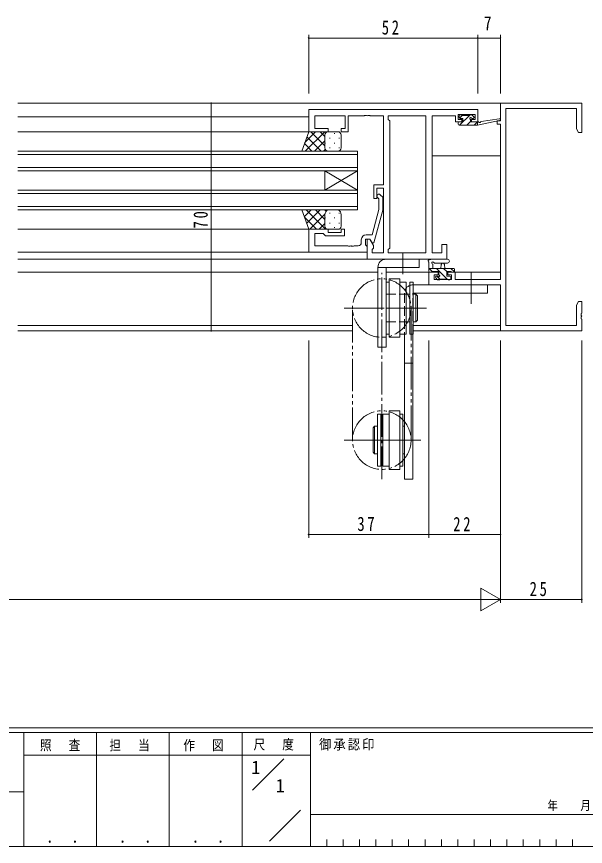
# Model space of a CAD drawing. Units: millimetres on the paper. Extents: x -397 to 397, y -282 to 282.
# Drawn here: x 119.1 to 294.1, y -282.1 to -27 of the extents above; entities that cross this region are included whole.
import ezdxf
from ezdxf.enums import TextEntityAlignment as Align

# ---------------------------------------------------------------- set-up
doc = ezdxf.new("R2010")
doc.units = ezdxf.units.MM
for name, pattern in [('USER2', [13, 10, -1, 1, -1]), ('USER3', [15, 10, -1, 1, -1, 1, -1]), ('USER4', [4, 3, -1]), ('USER5', [1.01, 0.01, -1])]:
    doc.linetypes.add(name, pattern=pattern)
for name, color, linetype, lineweight in [('0-1_YKK_ZWAK', 7, 'Continuous', 18), ('0-3_YKK_11', 7, 'Continuous', 18), ('0-4_YKK_12', 2, 'Continuous', 18), ('0-5_YKK_13', 4, 'Continuous', 18), ('0-6_YKK_D', 6, 'Continuous', 18)]:
    doc.layers.add(name, color=color, linetype=linetype, lineweight=lineweight)
doc.layers.add('0-2_USER1', color=7, linetype='Continuous')
doc.styles.add('ＭＳ ゴシック', font='')
doc.styles.get('ＭＳ ゴシック').set_extended_font_data('MS Gothic')

msp = doc.modelspace()

# ---------------------------------------------------------------- linework, layer by layer
at = {"layer": '0-1_YKK_ZWAK'}
for p, q in [((376.092, -245.7), (-393.908, -245.7)), ((338.292, -247.1), (-393.908, -247.1)), ((121.292, -247.1), (121.292, -282.1)), ((143.692, -247.1), (143.692, -282.1)), ((166.092, -247.1), (166.092, -282.1)), ((188.492, -247.1), (188.492, -282.1)), ((209.492, -247.1), (209.492, -282.1)), ((189.476, -254.099), (121.292, -254.099)), ((189.476, -254.099), (209.492, -254.099)), ((191.662, -264.836), (201.355, -255.143)), ((-7.508, -265.299), (121.292, -265.299)), ((196.964, -280.445), (206.488, -270.921)), ((209.492, -272.3), (310.291, -272.3)), ((214.532, -280), (214.532, -282.1)), ((219.572, -280), (219.572, -282.1)), ((224.612, -280), (224.612, -282.1)), ((229.652, -280), (229.652, -282.1)), ((234.692, -280), (234.692, -282.1)), ((239.732, -280), (239.732, -282.1)), ((244.772, -280), (244.772, -282.1)), ((249.812, -280), (249.812, -282.1)), ((254.852, -280), (254.852, -282.1)), ((259.892, -280), (259.892, -282.1)), ((264.932, -280), (264.932, -282.1)), ((269.972, -280), (269.972, -282.1)), ((275.012, -280), (275.012, -282.1)), ((280.052, -280), (280.052, -282.1)), ((285.092, -280), (285.092, -282.1)), ((290.132, -280), (290.132, -282.1)), ((-393.908, -282.1), (338.292, -282.1))]:
    msp.add_line(p, q, dxfattribs=at)
at = {"layer": '0-3_YKK_11'}
for p, q in [((208.97, -55.605), (208.97, -62.405)), ((260.97, -55.605), (208.97, -55.605)), ((260.97, -59.405), (260.97, -55.605)), ((267.97, -53.605), (267.97, -59.105)), ((292.97, -53.605), (267.97, -53.605)), ((269.6, -55.235), (291.34, -55.235)), ((269.6, -121.975), (269.6, -55.235)), ((291.34, -55.235), (291.34, -61.514)), ((292.97, -62.605), (292.97, -53.605)), ((210.9, -57.535), (220.17, -57.535)), ((210.9, -61.405), (210.9, -57.535)), ((220.17, -57.535), (220.17, -61.405)), ((221.17, -57.535), (226.011, -57.535)), ((221.17, -62.405), (221.17, -57.535)), ((226.011, -57.535), (226.195, -57.415)), ((226.195, -57.415), (226.745, -57.415)), ((226.745, -57.415), (226.928, -57.535)), ((226.928, -57.535), (227.011, -57.535)), ((227.011, -57.535), (227.195, -57.415)), ((227.195, -57.415), (227.745, -57.415)), ((227.745, -57.415), (227.928, -57.535)), ((227.928, -57.535), (231.97, -57.535)), ((231.97, -57.535), (231.97, -78.705)), ((233.47, -57.535), (233.47, -58.605)), ((245.04, -57.535), (233.47, -57.535)), ((233.47, -58.605), (233.9, -59.035)), ((245.04, -99.675), (245.04, -57.535)), ((245.04, -99.675), (245.04, -57.535)), ((246.97, -57.535), (254.17, -57.535)), ((246.97, -99.675), (246.97, -57.535)), ((254.17, -57.535), (254.17, -58.335)), ((254.17, -58.335), (254.17, -59.405)), ((254.97, -57.105), (260.17, -57.105)), ((254.97, -58.605), (254.97, -57.105)), ((256.07, -58.605), (254.97, -58.605)), ((256.255, -57.331), (255.363, -58.223)), ((258.626, -57.205), (255.426, -60.405)), ((256.07, -59.405), (256.07, -58.605)), ((259.07, -58.605), (259.07, -59.405)), ((260.17, -58.605), (259.07, -58.605)), ((260.17, -57.105), (260.17, -58.605)), ((233.9, -59.035), (233.9, -98.175)), ((254.17, -59.405), (256.07, -59.405)), ((258.77, -59.307), (257.671, -60.405)), ((259.07, -59.405), (260.97, -59.405)), ((260.916, -59.405), (259.916, -60.405)), ((266.97, -59.105), (266.97, -60.105)), ((267.97, -59.105), (266.97, -59.105)), ((266.97, -60.105), (267.97, -60.105)), ((267.97, -60.105), (267.97, -107.875)), ((207.804, -65.67), (211.068, -62.405)), ((207.897, -68.405), (213.897, -62.405)), ((208.97, -62.405), (214.97, -62.405)), ((213.97, -66.727), (209.648, -62.405)), ((214.97, -61.405), (210.9, -61.405)), ((213.97, -63.898), (212.477, -62.405)), ((214.97, -62.405), (214.97, -61.405)), ((218.97, -61.405), (218.97, -62.405)), ((220.17, -61.405), (218.97, -61.405)), ((218.97, -62.405), (221.17, -62.405)), ((291.34, -61.514), (291.97, -62.605)), ((291.97, -62.605), (292.97, -62.605)), ((209.992, -68.405), (207.66, -66.073)), ((212.82, -68.405), (208.404, -63.989)), ((210.725, -68.405), (213.97, -65.161)), ((207.163, -68.405), (206.915, -68.158)), ((213.553, -68.405), (214.086, -67.873)), ((228.97, -78.705), (228.97, -82.905)), ((231.97, -78.705), (228.97, -78.705)), ((229.97, -79.705), (231.97, -79.705)), ((229.97, -82.905), (229.97, -79.705)), ((231.97, -79.705), (231.97, -99.675)), ((228.97, -82.905), (229.97, -82.905)), ((230.57, -83.054), (230.145, -82.63)), ((230.57, -86.344), (230.57, -83.054)), ((230.994, -81.781), (231.77, -82.557)), ((231.77, -82.557), (231.77, -86.502)), ((206.837, -86.435), (206.867, -86.405)), ((207.582, -88.519), (209.696, -86.405)), ((214.193, -92.405), (208.193, -86.405)), ((208.326, -90.603), (212.524, -86.405)), ((213.97, -89.354), (211.021, -86.405)), ((214.316, -86.872), (213.849, -86.405)), ((228.49, -94.105), (230.57, -86.344)), ((231.77, -86.502), (229.062, -96.605)), ((211.364, -92.405), (207.639, -88.681)), ((209.352, -92.405), (213.969, -87.789)), ((214.06, -88.955), (214.06, -88.755)), ((215.475, -87.54), (215.475, -87.34)), ((216.89, -88.955), (216.89, -88.755)), ((218.305, -87.54), (218.305, -87.34)), ((212.181, -92.405), (213.97, -90.617)), ((214.06, -91.82), (214.06, -91.785)), ((215.475, -90.57), (215.475, -90.37)), ((216.89, -91.985), (216.89, -91.785)), ((218.305, -90.57), (218.305, -90.37)), ((208.97, -92.405), (214.97, -92.405)), ((208.97, -99.405), (208.97, -92.405)), ((210.9, -93.705), (210.9, -97.475)), ((213.47, -93.705), (210.9, -93.705)), ((213.67, -93.905), (213.47, -93.705)), ((214.17, -94.405), (213.67, -93.905)), ((214.97, -92.405), (214.97, -93.405)), ((214.97, -93.405), (218.97, -93.405)), ((218.97, -92.405), (219.97, -92.405)), ((218.97, -93.405), (218.97, -92.405)), ((219.97, -92.405), (219.97, -94.405)), ((226.67, -94.105), (228.49, -94.105)), ((219.97, -94.405), (214.17, -94.405)), ((225.17, -96.475), (225.17, -95.605)), ((226.47, -95.405), (226.47, -97.205)), ((227.77, -95.405), (226.47, -95.405)), ((226.97, -95.405), (226.97, -101.605)), ((227.77, -95.405), (226.97, -95.405)), ((228.462, -96.605), (227.77, -95.405)), ((228.9, -97.363), (227.77, -95.405)), ((229.062, -96.605), (228.462, -96.605)), ((226.97, -99.405), (208.97, -99.405)), ((210.9, -97.475), (221.011, -97.475)), ((221.011, -97.475), (221.195, -97.595)), ((221.195, -97.595), (221.745, -97.595)), ((221.745, -97.595), (221.928, -97.475)), ((221.928, -97.475), (222.011, -97.475)), ((222.011, -97.475), (222.195, -97.595)), ((222.195, -97.595), (222.745, -97.595)), ((222.745, -97.595), (222.928, -97.475)), ((222.928, -97.475), (224.17, -97.475)), ((226.47, -97.205), (226.67, -97.405)), ((226.67, -97.405), (226.97, -97.705)), ((226.97, -97.705), (226.97, -99.405)), ((228.47, -98.605), (228.9, -98.175)), ((228.47, -99.675), (228.47, -98.605)), ((228.9, -98.175), (228.9, -97.363)), ((233.9, -98.175), (233.47, -98.605)), ((233.47, -98.605), (233.47, -99.675)), ((249.97, -97.105), (249.97, -99.675)), ((251.47, -97.105), (249.97, -97.105)), ((251.47, -101.605), (251.47, -97.105)), ((226.97, -101.605), (251.47, -101.605)), ((231.97, -99.675), (228.47, -99.675)), ((233.47, -99.675), (245.04, -99.675)), ((249.97, -99.675), (246.97, -99.675)), ((247.063, -105.456), (246.013, -104.405)), ((251.558, -107.705), (248.258, -104.405)), ((251.503, -105.405), (250.503, -104.405)), ((253.817, -105.475), (252.748, -104.405)), ((245.97, -105.605), (245.97, -109.505)), ((248.77, -105.605), (245.97, -105.605)), ((247.6, -106.405), (248.77, -106.405)), ((247.6, -107.875), (247.6, -106.405)), ((249.48, -107.872), (248.413, -106.805)), ((248.77, -106.405), (248.77, -105.605)), ((251.77, -105.605), (251.77, -106.405)), ((254.07, -105.605), (251.77, -105.605)), ((251.77, -106.405), (252.87, -106.405)), ((252.87, -106.405), (252.87, -107.875)), ((254.07, -107.875), (254.07, -105.605)), ((245.97, -109.505), (267.97, -109.505)), ((252.87, -107.875), (247.6, -107.875)), ((267.97, -107.875), (254.07, -107.875)), ((267.97, -109.505), (267.97, -123.605)), ((291.97, -114.605), (291.34, -115.697)), ((292.97, -114.605), (291.97, -114.605)), ((292.97, -118.147), (292.97, -114.605)), ((291.34, -115.697), (291.34, -121.975)), ((292.85, -118.33), (292.97, -118.147)), ((292.85, -118.88), (292.85, -118.33)), ((292.97, -119.064), (292.85, -118.88)), ((292.85, -119.33), (292.97, -119.147)), ((292.85, -119.88), (292.85, -119.33)), ((292.97, -120.064), (292.85, -119.88)), ((292.97, -119.147), (292.97, -119.064)), ((291.34, -121.975), (269.6, -121.975)), ((292.97, -123.605), (292.97, -120.064)), ((267.97, -123.605), (292.97, -123.605))]:
    msp.add_line(p, q, dxfattribs=at)
for centre, radius, start, end in [((230.57, -82.205), 0.6, 44.99999, 225.00001), ((226.67, -95.605), 1.5, 90.00001, 179.99999), ((224.17, -96.475), 1, 270.00001, 359.99999)]:
    msp.add_arc(centre, radius, start, end, dxfattribs=at)
at = {"layer": '0-4_YKK_12'}
for p, q in [((119.47, -53.605), (268.27, -53.605)), ((119.47, -57.806), (208.97, -57.806)), ((209.47, -62.405), (119.47, -62.406)), ((223.97, -68.405), (119.47, -68.405)), ((223.97, -74.405), (223.97, -68.405)), ((119.47, -69.405), (223.97, -69.405)), ((267.97, -69.805), (246.97, -69.805)), ((223.97, -73.405), (119.47, -73.405)), ((119.47, -74.405), (223.97, -74.405)), ((223.97, -80.405), (213.97, -74.405)), ((223.97, -74.405), (213.97, -80.405)), ((213.97, -74.405), (213.97, -80.405)), ((223.97, -74.405), (223.97, -80.405)), ((223.97, -80.405), (119.47, -80.405)), ((119.47, -81.405), (223.97, -81.405)), ((223.97, -86.405), (223.97, -80.405)), ((223.97, -85.405), (119.47, -85.405)), ((119.47, -86.405), (223.97, -86.405)), ((119.47, -92.405), (209.47, -92.405)), ((119.47, -99.405), (209.27, -99.405)), ((119.47, -99.405), (209.27, -99.405)), ((119.47, -101.606), (227.27, -101.605)), ((119.47, -105.605), (230.27, -105.605)), ((232.77, -105.605), (249.07, -105.605)), ((267.97, -105.605), (251.47, -105.605)), ((119.47, -121.975), (222.47, -121.975)), ((241.072, -121.975), (267.97, -121.975)), ((119.47, -123.605), (222.47, -123.605)), ((241.072, -123.605), (268.27, -123.605))]:
    msp.add_line(p, q, dxfattribs=at)
at = {"layer": '0-5_YKK_13'}
for p, q in [((255.27, -58.005), (255.27, -57.505)), ((255.57, -57.205), (256.07, -57.205)), ((256.37, -58.305), (255.57, -58.305)), ((256.27, -57.405), (258.27, -57.405)), ((256.37, -59.405), (256.37, -58.305)), ((258.47, -57.205), (259.07, -57.205)), ((259.57, -58.305), (259.231, -58.305)), ((259.282, -57.293), (259.782, -57.793)), ((262.082, -59.232), (267.623, -58.409)), ((254.97, -60.105), (254.97, -59.705)), ((255.27, -59.405), (256.37, -59.405)), ((255.27, -60.405), (260.968, -60.405)), ((258.77, -58.766), (258.77, -59.405)), ((258.77, -59.405), (260.968, -59.405)), ((260.968, -60.405), (267.729, -58.999)), ((260.968, -59.405), (261.055, -59.391)), ((260.968, -60.405), (260.968, -59.405)), ((206.827, -68.405), (208.97, -62.405)), ((208.97, -62.405), (214.97, -62.405)), ((213.97, -63.405), (213.97, -67.405)), ((217.97, -62.405), (214.97, -62.405)), ((216.89, -62.825), (216.89, -63.025)), ((218.97, -67.405), (218.97, -63.405)), ((214.06, -65.855), (214.06, -66.055)), ((215.475, -64.24), (215.475, -64.44)), ((216.89, -65.855), (216.89, -66.055)), ((218.305, -64.24), (218.305, -64.44)), ((214.97, -68.405), (206.827, -68.405)), ((214.97, -68.405), (217.97, -68.405)), ((215.475, -67.27), (215.475, -67.47)), ((218.305, -67.27), (218.305, -67.47)), ((206.827, -86.405), (208.97, -92.405)), ((214.97, -86.405), (206.827, -86.405)), ((214.97, -86.405), (217.97, -86.405)), ((213.97, -91.405), (213.97, -87.905)), ((218.97, -87.905), (218.97, -91.405)), ((208.97, -92.405), (214.97, -92.405)), ((217.97, -92.405), (214.97, -92.405)), ((232.77, -101.605), (242.97, -101.605)), ((242.97, -101.605), (242.97, -104.105)), ((251.698, -101.605), (246.535, -101.605)), ((230.27, -104.105), (242.97, -104.105)), ((230.27, -128.605), (230.27, -104.105)), ((232.77, -104.105), (232.77, -128.605)), ((245.97, -105.305), (245.97, -102.625)), ((245.97, -104.405), (253.57, -104.405)), ((247.17, -103.225), (247.17, -104.405)), ((251.698, -102.805), (247.736, -102.808)), ((249.67, -104.405), (249.772, -103.261)), ((250.87, -104.405), (250.768, -103.261)), ((246.87, -105.605), (246.27, -105.605)), ((249.07, -105.405), (247.07, -105.405)), ((248.27, -106.805), (248.609, -106.805)), ((249.07, -106.344), (249.07, -105.405)), ((251.47, -105.405), (251.47, -106.805)), ((252.77, -105.405), (251.47, -105.405)), ((251.47, -106.805), (252.37, -106.805)), ((252.67, -107.105), (252.67, -107.605)), ((253.57, -105.605), (252.97, -105.605)), ((253.87, -104.705), (253.87, -105.305)), ((232.772, -108.606), (233.772, -108.606)), ((233.772, -107.606), (236.972, -107.606)), ((233.772, -125.606), (233.772, -107.606)), ((236.972, -107.606), (236.972, -125.606)), ((236.972, -108.606), (238.972, -108.606)), ((238.972, -108.606), (238.972, -124.606)), ((240.072, -124.606), (240.072, -108.606)), ((240.072, -108.606), (241.072, -108.606)), ((241.072, -108.606), (241.072, -124.606)), ((263.97, -109.505), (241.072, -109.505)), ((248.557, -107.818), (248.057, -107.318)), ((249.37, -107.905), (248.77, -107.905)), ((251.67, -107.705), (249.57, -107.705)), ((252.37, -107.905), (251.87, -107.905)), ((263.97, -112.005), (263.97, -109.505)), ((263.97, -112.005), (241.072, -112.005)), ((238.972, -112.356), (240.072, -112.356)), ((241.072, -112.356), (241.972, -112.356)), ((241.972, -112.356), (242.472, -112.856)), ((241.972, -112.356), (241.972, -120.856)), ((242.472, -112.856), (242.472, -120.356)), ((240.072, -120.856), (238.972, -120.856)), ((241.972, -120.856), (241.072, -120.856)), ((242.472, -120.356), (241.972, -120.856)), ((233.772, -124.606), (232.772, -124.606)), ((238.972, -124.606), (236.972, -124.606)), ((238.47, -124.606), (238.47, -169.205)), ((241.072, -124.606), (240.072, -124.606)), ((240.97, -124.606), (240.97, -169.205)), ((236.972, -125.606), (233.772, -125.606)), ((232.77, -128.605), (230.27, -128.605)), ((240.97, -133.574), (238.47, -133.574)), ((230.17, -149.205), (231.17, -149.205)), ((230.17, -165.205), (230.17, -149.205)), ((231.17, -149.205), (231.17, -165.205)), ((231.772, -149.205), (233.772, -149.205)), ((231.772, -165.205), (231.772, -149.205)), ((233.772, -166.205), (233.772, -148.205)), ((233.772, -148.205), (236.972, -148.205)), ((236.972, -148.205), (236.972, -166.205)), ((236.972, -149.205), (237.972, -149.205)), ((237.972, -165.205), (237.972, -149.205)), ((228.77, -153.455), (229.27, -152.955)), ((229.27, -152.955), (230.17, -152.955)), ((229.27, -161.455), (229.27, -152.955)), ((231.17, -152.955), (231.772, -152.955)), ((238.47, -152.955), (237.972, -152.955)), ((228.77, -160.955), (228.77, -153.455)), ((226.674, -157.205), (243.508, -157.205)), ((229.27, -161.455), (228.77, -160.955)), ((230.17, -161.455), (229.27, -161.455)), ((231.772, -161.455), (231.17, -161.455)), ((238.47, -161.455), (237.972, -161.455)), ((231.17, -165.205), (230.17, -165.205)), ((233.772, -165.205), (231.772, -165.205)), ((237.972, -165.205), (236.972, -165.205)), ((236.972, -166.205), (233.772, -166.205)), ((238.47, -169.205), (240.97, -169.205))]:
    msp.add_line(p, q, dxfattribs=at)
at = {"layer": '0-5_YKK_13', "linetype": 'USER2'}
for p, q in [((237.97, -106.191), (237.97, -99.737)), ((231.47, -169.173), (231.47, -105.771)), ((258.97, -105.783), (258.97, -115.312)), ((219.935, -116.606), (244.686, -116.606)), ((245.181, -116.605), (227.077, -116.605)), ((219.935, -157.205), (243.186, -157.205))]:
    msp.add_line(p, q, dxfattribs=at)
at = {"layer": '0-5_YKK_13', "linetype": 'USER4'}
for p, q in [((238.47, -112.005), (238.47, -124.606)), ((240.97, -124.606), (240.97, -112.005)), ((232.772, -112.356), (238.972, -112.356)), ((232.772, -120.856), (238.972, -120.856))]:
    msp.add_line(p, q, dxfattribs=at)
at = {"layer": '0-5_YKK_13', "linetype": 'USER5'}
msp.add_line((240.97, -112.005), (241.072, -112.005), dxfattribs=at)
at = {"layer": '0-5_YKK_13', "linetype": 'USER3'}
for p, q in [((222.47, -157.205), (222.47, -116.606)), ((240.47, -116.606), (240.47, -157.205))]:
    msp.add_line(p, q, dxfattribs=at)
for centre in [(231.472, -116.606), (231.47, -157.205)]:
    msp.add_circle(centre, 9, dxfattribs=at)
at = {"layer": '0-5_YKK_13'}
for centre, radius, start, end in [((255.57, -57.505), 0.3, 90, 180), ((255.57, -58.005), 0.3, 180, 270), ((256.07, -57.405), 0.2, 0, 90), ((258.47, -57.405), 0.2, 90, 180), ((258.77, -58.305), 0.25, 33.05573, 236.94427), ((258.47, -58.766), 0.3, 0, 56.94427), ((259.231, -58.005), 0.3, 213.05573, 270), ((259.07, -57.505), 0.3, 45, 90), ((259.57, -58.005), 0.3, 270, 45), ((267.668, -58.705), 0.3, 281.74981, 98.44936), ((255.27, -59.705), 0.3, 90, 180), ((255.27, -60.105), 0.3, 180, 270), ((261.103, -59.687), 0.3, 39.19754, 99.19754), ((261.568, -59.308), 0.3, 219.19754, 338.44936), ((262.126, -59.529), 0.3, 98.44936, 158.44936), ((214.97, -63.405), 1, 90.0001, 180.0001), ((217.97, -63.405), 1, 0.0001, 90.0001), ((214.97, -67.405), 1, 180.0001, 270.0001), ((217.97, -67.405), 1, 270.0001, 0.0001), ((215.502, -87.844), 1.534, 110.30864, 182.31157), ((217.437, -87.844), 1.534, 357.6883, 69.69119), ((214.97, -91.405), 1, 179.9999, 269.9999), ((217.97, -91.405), 1, 269.9999, 359.9999), ((232.77, -104.105), 2.5, 90, 180), ((245.97, -102.105), 0.3, 79.47122, 240), ((246.079, -101.516), 0.3, 259.47122, 319.47122), ((246.535, -101.905), 0.3, 90, 139.47122), ((251.697, -102.205), 0.6, 270.04023, 90.04023), ((245.67, -102.625), 0.3, 0, 60), ((247.17, -102.705), 0.3, 19.18976, 240), ((246.87, -103.225), 0.3, 0, 60), ((247.736, -102.508), 0.3, 199.18976, 270.04023), ((250.27, -103.305), 0.5, 5.09207, 174.90793), ((253.57, -104.705), 0.3, 0, 90), ((246.27, -105.305), 0.3, 180, 270), ((246.87, -105.405), 0.2, 270, 0), ((248.27, -107.105), 0.3, 90, 225), ((248.609, -107.105), 0.3, 33.05573, 90), ((249.07, -106.805), 0.25, 213.05573, 56.94427), ((249.37, -106.344), 0.3, 180, 236.94427), ((252.37, -107.105), 0.3, 0, 90), ((252.97, -105.405), 0.2, 180, 270), ((253.57, -105.305), 0.3, 270, 0), ((248.77, -107.605), 0.3, 225, 270), ((249.37, -107.705), 0.2, 270, 0), ((251.87, -107.705), 0.2, 180, 270), ((252.37, -107.605), 0.3, 270, 0)]:
    msp.add_arc(centre, radius, start, end, dxfattribs=at)
at = {"layer": '0-5_YKK_13', "linetype": 'USER4'}
msp.add_arc((240.97, -112.005), 2.5, 90, 180, dxfattribs=at)
at = {"layer": '0-6_YKK_D'}
for p, q in [((208.97, -50.605), (208.97, -32.605)), ((260.97, -50.605), (260.97, -32.605)), ((260.97, -50.605), (260.97, -32.605)), ((267.97, -50.605), (267.97, -32.605)), ((260.97, -33.605), (208.97, -33.605)), ((267.97, -33.605), (260.97, -33.605)), ((205.97, -53.605), (177.97, -53.605)), ((178.97, -53.605), (178.97, -123.605)), ((205.97, -123.605), (177.97, -123.605)), ((208.97, -126.605), (208.97, -187.205)), ((245.97, -126.605), (245.97, -187.205)), ((245.97, -126.605), (245.97, -187.205)), ((267.97, -126.605), (267.97, -207.205)), ((267.97, -126.605), (267.97, -187.205)), ((267.97, -126.605), (267.97, -207.205)), ((292.97, -126.605), (292.97, -207.205)), ((245.97, -186.205), (208.97, -186.205)), ((267.97, -186.205), (245.97, -186.205)), ((261.907, -202.705), (261.907, -209.705)), ((267.97, -206.205), (261.907, -202.705)), ((260.97, -206.205), (-25.03, -206.205)), ((267.97, -206.205), (255.845, -206.205)), ((267.97, -206.205), (261.907, -209.705)), ((292.97, -206.205), (267.97, -206.205))]:
    msp.add_line(p, q, dxfattribs=at)
for centre, start, end in [((208.97, -33.605), 0, 180), ((208.97, -33.605), 180, 0), ((260.97, -33.605), 0, 180), ((260.97, -33.605), 0, 180), ((260.97, -33.605), 180, 0), ((260.97, -33.605), 180, 0), ((267.97, -33.605), 0, 180), ((267.97, -33.605), 180, 0), ((178.97, -53.605), 90, 270), ((178.97, -53.605), 270, 90), ((178.97, -123.605), 90, 270), ((178.97, -123.605), 270, 90), ((208.97, -186.205), 0, 180), ((208.97, -186.205), 180, 0), ((245.97, -186.205), 0, 180), ((245.97, -186.205), 0, 180), ((245.97, -186.205), 180, 0), ((245.97, -186.205), 180, 0), ((267.97, -186.205), 0, 180), ((267.97, -186.205), 180, 0), ((292.97, -206.205), 0, 180), ((292.97, -206.205), 180, 0)]:
    msp.add_arc(centre, 0.106, start, end, dxfattribs=at)

# ---------------------------------------------------------------- texts
at = {"layer": '0-1_YKK_ZWAK', "attachment_point": 7, "style": 'ＭＳ ゴシック'}
for s, insert, char_height in [('\\T1.24;\\W0.85;照\\~\\~査', (126.281, -252.88), 3.079), ('\\T1.24;\\W0.85;担\\~\\~当', (147.646, -252.88), 3.079), ('\\T1.24;\\W0.85;作\\~\\~図', (170.412, -252.862), 3.079), ('\\T1.24;\\W0.85;尺\\~\\~度', (192.004, -252.637), 3.079), ('\\T1.17;\\W0.9;御承認印', (212.159, -252.633), 3.079), ('\\T1.28;\\W0.8;年\\~\\~\\~月\\~\\~\\~日', (282.468, -271.269), 2.903), ('\\T1.24;\\W0.85;\\~．\\~．', (125.747, -281.046), 3.592), ('\\T1.24;\\W0.85;\\~．\\~．', (148.147, -281.046), 3.592), ('\\T1.24;\\W0.85;\\~．\\~．', (170.547, -281.046), 3.592)]:
    msp.add_mtext(s, dxfattribs=dict(at, insert=insert, char_height=char_height))
at = {"layer": '0-2_USER1', "style": 'ＭＳ ゴシック'}
for p in [(191.292, -261.099), (198.825, -266.699)]:
    msp.add_text('1', height=4.106, dxfattribs=at).set_placement(p, align=Align.BOTTOM_LEFT)
at = {"layer": '0-6_YKK_D', "color": 7, "style": 'ＭＳ ゴシック', "width": 0.8}
msp.add_text('7', height=4.399, dxfattribs=at).set_placement((262.875, -32.605), align=Align.BOTTOM_LEFT)
at = {"layer": '0-6_YKK_D', "color": 7, "char_height": 4.399, "attachment_point": 7, "style": 'ＭＳ ゴシック'}
for s, insert in [('\\T1.37;\\W0.75;52', (231.45, -32.605)), ('\\T1.37;\\W0.75;37', (223.95, -185.205)), ('\\T1.37;\\W0.75;22', (253.45, -185.205)), ('\\T1.37;\\W0.75;25', (276.95, -205.205))]:
    msp.add_mtext(s, dxfattribs=dict(at, insert=insert))
at = {"layer": '0-6_YKK_D', "color": 7, "insert": (177.97, -92.125), "char_height": 4.399, "attachment_point": 7, "rotation": 90, "style": 'ＭＳ ゴシック'}
msp.add_mtext('\\T1.37;\\W0.75;70', dxfattribs=at)

doc.saveas('drawing.dxf')
